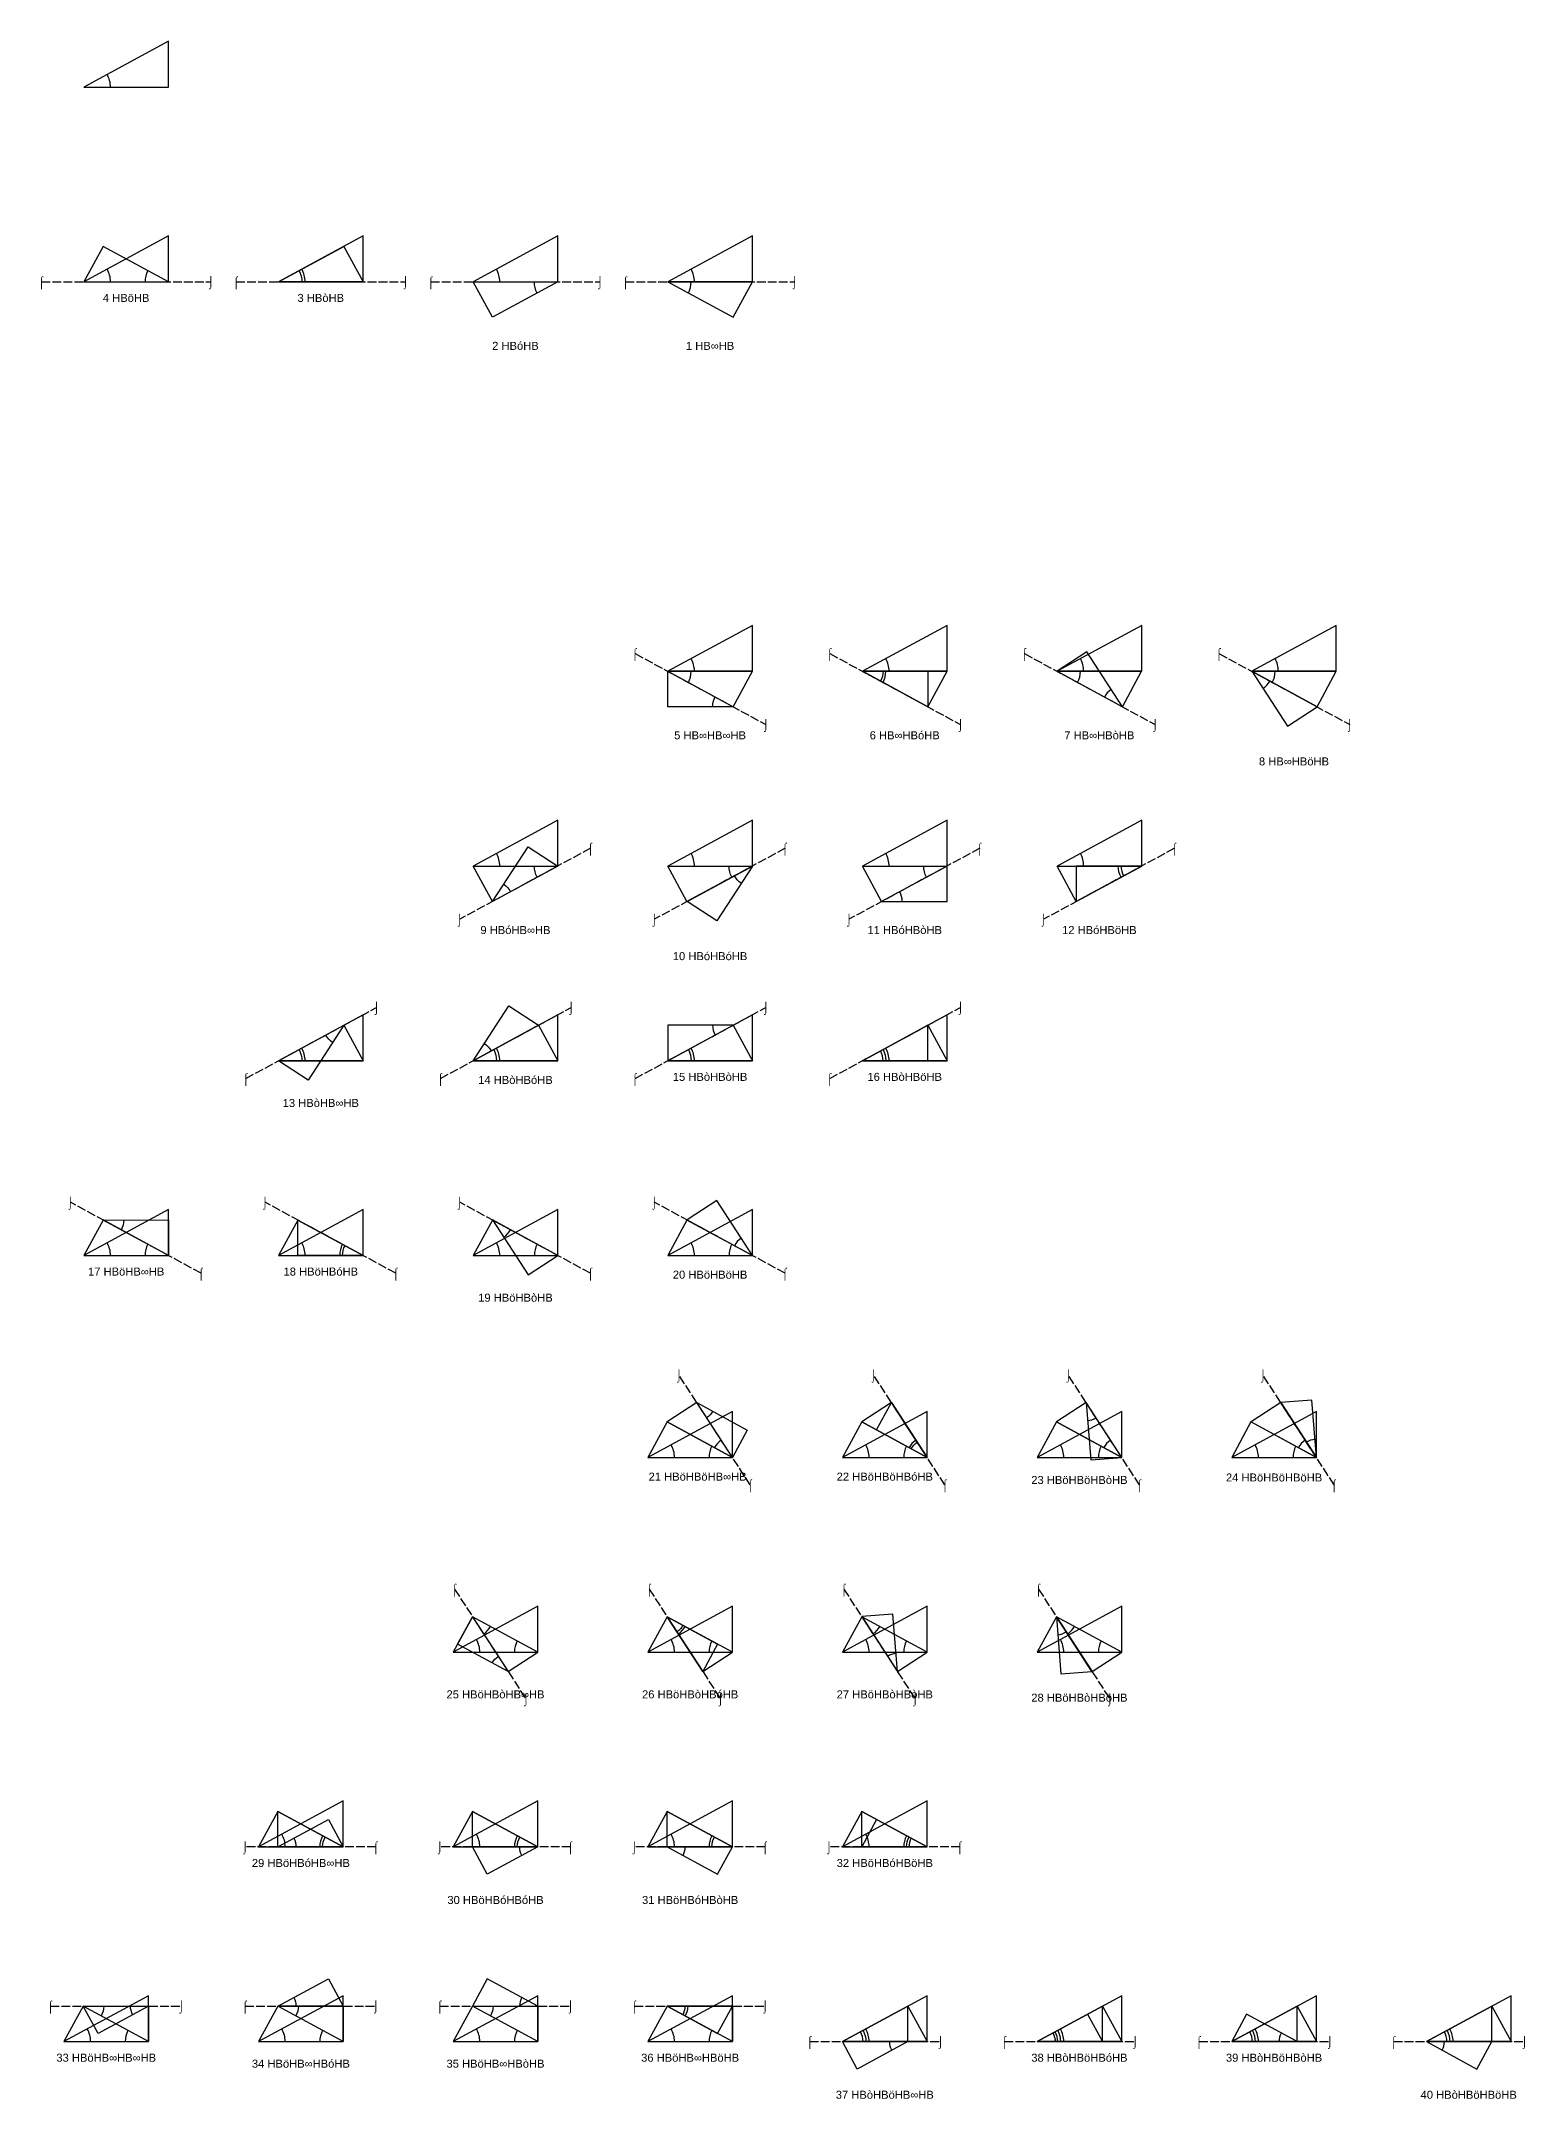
# Model space of a CAD drawing. Header units: millimetres. Extents: x 915202 to 1524453, y -2147646 to 62068.
# Drawn here: x 915521 to 1118663, y -1028189 to -746597 of the extents above; entities that cross this region are included whole.
import ezdxf
from ezdxf.enums import TextEntityAlignment as Align

# ---------------------------------------------------------------- set-up
doc = ezdxf.new("R2010")
doc.units = ezdxf.units.MM
doc.linetypes.add('ACAD_ISO02W100', pattern=[15, 12, -3])
for name, color, linetype in [('BASE', 170, 'Continuous'), ('HYPOTENUSE', 20, 'Continuous'), ('PERPENDICULAR', 90, 'Continuous'), ('Standard', 7, 'Continuous')]:
    doc.layers.add(name, color=color, linetype=linetype)
doc.styles.add('Arial', font='arial_0.ttf')

# ---------------------------------------------------------------- blocks, each defined once
blk = doc.blocks.new('fundamental_block_GT')
at = {"color": 4}
blk.add_arc((0, -2), 277, 359.9799, 28.4254, dxfattribs=at)
at = {"layer": 'BASE'}
blk.add_line((0, 0), (879, -7), dxfattribs=at)
at = {"layer": 'HYPOTENUSE'}
blk.add_line((883, 469), (0, 0), dxfattribs=at)
at = {"layer": 'PERPENDICULAR'}
blk.add_line((879, -7), (883, 469), dxfattribs=at)

msp = doc.modelspace()

# ---------------------------------------------------------------- linework, layer by layer
at = {"color": 4, "linetype": 'ACAD_ISO02W100', "ltscale": 100}
for p, q in [((915575, -779534), (938750, -779534)), ((942224, -779534), (965398, -779534)), ((968872, -779534), (992047, -779534)), ((995521, -779534), (1018696, -779534)), ((996839, -830402), (1014741, -840118)), ((1023488, -830402), (1041390, -840118)), ((1050136, -830402), (1068039, -840118)), ((1076785, -830402), (1094687, -840118)), ((990729, -857051), (972827, -866767)), ((1017377, -857051), (999475, -866767)), ((1044026, -857051), (1026124, -866767)), ((1070675, -857051), (1052773, -866767)), ((943542, -888557), (961444, -878842)), ((970190, -888557), (988093, -878842)), ((996839, -888557), (1014741, -878842)), ((1023488, -888557), (1041390, -878842)), ((937431, -915206), (919529, -905491)), ((964080, -915206), (946178, -905491)), ((990729, -915206), (972827, -905491)), ((1017377, -915206), (999475, -905491)), ((1012612, -944166), (1002856, -929156)), ((1039261, -944166), (1029505, -929156)), ((1065910, -944166), (1056153, -929156)), ((1092558, -944166), (1082802, -929156)), ((972135, -958452), (981891, -973462)), ((998783, -958452), (1008540, -973462)), ((1025432, -958452), (1035188, -973462)), ((1052081, -958452), (1061837, -973462)), ((961352, -993711), (943449, -993711)), ((988000, -993711), (970098, -993711)), ((1014649, -993711), (996747, -993711)), ((1041298, -993711), (1023395, -993711)), ((916801, -1015502), (934703, -1015502)), ((943449, -1015502), (961352, -1015502)), ((970098, -1015502), (988000, -1015502)), ((996747, -1015502), (1014649, -1015502)), ((1020759, -1020359), (1038661, -1020359)), ((1047408, -1020359), (1065310, -1020359)), ((1074056, -1020359), (1091959, -1020359)), ((1100705, -1020359), (1118607, -1020359))]:
    msp.add_line(p, q, dxfattribs=at)

# ---------------------------------------------------------------- block references
for p, xscale, yscale, zscale, rotation in [((932956, -779534), 11.58735412275387, 11.58735412275387, 11.58735412275387, 151.9999999999988), ((948017, -779534), -11.58735412275387, 11.58735412275387, 11.58735412275387, 208.0000000000012), ((986253, -779534), -11.58735412275387, 11.58735412275387, 11.58735412275387, 28.00000000000118), ((1001315, -779534), 11.58735412275387, 11.58735412275387, 11.58735412275387, 331.9999999999989), ((1001315, -832831), 11.58735412275387, 11.58735412275387, 11.58735412275387, 331.9999999999989), ((1027963, -832831), 11.58735412275387, 11.58735412275387, 11.58735412275387, 331.9999999999989), ((1054612, -832831), 11.58735412275387, 11.58735412275387, 11.58735412275387, 331.9999999999989), ((1063563, -837689), 10.18429076373586, 10.18429076373586, 10.18429076373586, 123.5116672382065), ((1081261, -832831), 10.18429076373586, 10.18429076373586, 10.18429076373586, 303.5116672382065), ((1081261, -832831), 11.58735412275387, 11.58735412275387, 11.58735412275387, 331.9999999999989), ((1010266, -837689), -10.18429076373576, 10.18429076373576, 10.18429076373576, 359.5116672382086), ((1027963, -832831), -10.18429076373576, 10.18429076373576, 10.18429076373576, 179.5116672382084), ((986253, -859480), -11.58735412275387, 11.58735412275387, 11.58735412275387, 28.0000000000011), ((1012902, -859480), -11.58735412275387, 11.58735412275387, 11.58735412275387, 28.0000000000011), ((1039551, -859480), -11.58735412275387, 11.58735412275387, 11.58735412275387, 28.0000000000011), ((1066199, -859480), -11.58735412275387, 11.58735412275387, 11.58735412275387, 28.0000000000011), ((977302, -864338), -10.18429076373576, 10.18429076373576, 10.18429076373576, 236.4883327617942), ((1012902, -859480), -10.18429076373576, 10.18429076373576, 10.18429076373576, 56.48833276179424), ((1030599, -864338), 10.18429076373576, 10.18429076373576, 10.18429076373576, 0.4883327617912041), ((1066199, -859480), 10.18429076373586, 10.18429076373586, 10.18429076373586, 180.4883327617911), ((948017, -886129), -11.58735412275387, 11.58735412275387, 11.58735412275387, 208.0000000000012), ((956968, -881271), -10.18429076373576, 10.18429076373576, 10.18429076373576, 56.48833276179424), ((974666, -886129), -10.18429076373576, 10.18429076373576, 10.18429076373576, 236.4883327617942), ((974666, -886129), -11.58735412275387, 11.58735412275387, 11.58735412275387, 208.0000000000012), ((1010266, -881271), 10.18429076373576, 10.18429076373576, 10.18429076373576, 180.4883327617911), ((1001315, -886129), -11.58735412275387, 11.58735412275387, 11.58735412275387, 208.0000000000012), ((1027963, -886129), -11.58735412275387, 11.58735412275387, 11.58735412275387, 208.0000000000012), ((1027963, -886129), 10.18429076373576, 10.18429076373576, 10.18429076373576, 0.4883327617912041), ((977302, -907920), 10.18429076373576, 10.18429076373576, 10.18429076373576, 303.5116672382062), ((1012902, -912777), 10.18429076373576, 10.18429076373576, 10.18429076373576, 123.5116672382061), ((932956, -912777), 11.58735412275387, 11.58735412275387, 11.58735412275387, 151.9999999999988), ((924005, -907920), -10.18429076373576, 10.18429076373576, 10.18429076373576, 179.5116672382084), ((959605, -912777), 11.58735412275387, 11.58735412275387, 11.58735412275387, 151.9999999999988), ((959605, -912777), -10.18429076373576, 10.18429076373576, 10.18429076373576, 359.5116672382086), ((986253, -912777), 11.58735412275387, 11.58735412275387, 11.58735412275387, 151.9999999999988), ((1012902, -912777), 11.58735412275387, 11.58735412275387, 11.58735412275387, 151.9999999999988), ((1010173, -940413), 10.18429076373576, 10.18429076373576, 10.18429076373576, 123.5116672382061), ((1005295, -932908), -8.951118371073784, 8.951118371073786, 8.951118371073788, 151.0233344764095), ((1036822, -940413), 10.18429076373576, 10.18429076373576, 10.18429076373576, 123.5116672382061), ((1036822, -940413), -8.951118371073784, 8.951118371073786, 8.951118371073788, 331.0233344764095), ((1063471, -940413), 10.18429076373576, 10.18429076373576, 10.18429076373576, 123.5116672382061), ((1058593, -932908), 8.95111837107385, 8.95111837107385, 8.95111837107385, 275.0233344764197), ((1090119, -940413), 10.18429076373576, 10.18429076373576, 10.18429076373576, 123.5116672382061), ((1090119, -940413), 8.95111837107385, 8.95111837107385, 8.95111837107385, 95.02333447641966), ((1010173, -940413), 11.58735412275387, 11.58735412275387, 11.58735412275387, 151.9999999999988), ((1036822, -940413), 11.58735412275387, 11.58735412275387, 11.58735412275387, 151.9999999999988), ((1063471, -940413), 11.58735412275387, 11.58735412275387, 11.58735412275387, 151.9999999999988), ((1090119, -940413), 11.58735412275387, 11.58735412275387, 11.58735412275387, 151.9999999999988), ((974574, -962204), 10.18429076373576, 10.18429076373576, 10.18429076373576, 303.5116672382062), ((1001222, -962204), 10.18429076373576, 10.18429076373576, 10.18429076373576, 303.5116672382062), ((1027871, -962204), 10.18429076373576, 10.18429076373576, 10.18429076373576, 303.5116672382062), ((1054520, -962204), 10.18429076373576, 10.18429076373576, 10.18429076373576, 303.5116672382062), ((983525, -967062), 11.58735412275387, 11.58735412275387, 11.58735412275387, 151.9999999999988), ((979452, -969709), -8.951118371073784, 8.951118371073786, 8.951118371073788, 331.0233344764095), ((1010173, -967062), 11.58735412275387, 11.58735412275387, 11.58735412275387, 151.9999999999988), ((1001222, -962204), -8.951118371073784, 8.951118371073786, 8.951118371073788, 151.0233344764095), ((1036822, -967062), 11.58735412275387, 11.58735412275387, 11.58735412275387, 151.9999999999988), ((1032749, -969709), 8.951118371073788, 8.951118371073788, 8.951118371073788, 95.02333447641907), ((1063471, -967062), 11.58735412275387, 11.58735412275387, 11.58735412275387, 151.9999999999988), ((1054520, -962204), 8.95111837107385, 8.95111837107385, 8.95111837107385, 275.0233344764197), ((956876, -993711), 11.58735412275387, 11.58735412275387, 11.58735412275387, 151.9999999999988), ((956876, -993711), -10.18429076373576, 10.18429076373576, 10.18429076373576, 359.5116672382086), ((947925, -993711), -8.951118371073699, 8.951118371073699, 8.951118371073699, 207.9999999999953), ((983525, -993711), 11.58735412275387, 11.58735412275387, 11.58735412275387, 151.9999999999988), ((983525, -993711), -10.18429076373576, 10.18429076373576, 10.18429076373576, 359.5116672382086), ((983525, -993711), -8.951118371073699, 8.951118371073699, 8.951118371073699, 27.99999999999535), ((1010173, -993711), 11.58735412275387, 11.58735412275387, 11.58735412275387, 151.9999999999988), ((1010173, -993711), -10.18429076373576, 10.18429076373576, 10.18429076373576, 359.5116672382086), ((1001222, -993711), 8.951118371073699, 8.951118371073699, 8.951118371073699, 332.0000000000047), ((1036822, -993711), 11.58735412275387, 11.58735412275387, 11.58735412275387, 151.9999999999988), ((1036822, -993711), -10.18429076373576, 10.18429076373576, 10.18429076373576, 359.5116672382086), ((1036822, -993711), 8.951118371073699, 8.951118371073699, 8.951118371073699, 152.0000000000047), ((930227, -1015502), -8.951118371073699, 8.951118371073699, 8.951118371073699, 27.99999999999535), ((947925, -1015502), -8.951118371073699, 8.951118371073699, 8.951118371073699, 207.9999999999953), ((983525, -1015502), 8.951118371073699, 8.951118371073699, 8.951118371073699, 152.0000000000047), ((1001222, -1015502), 8.951118371073699, 8.951118371073699, 8.951118371073699, 332.0000000000047), ((930227, -1020359), 11.58735412275387, 11.58735412275387, 11.58735412275387, 151.9999999999988), ((921276, -1015502), -10.18429076373576, 10.18429076373576, 10.18429076373576, 179.5116672382084), ((956876, -1020359), 11.58735412275387, 11.58735412275387, 11.58735412275387, 151.9999999999988), ((947925, -1015502), -10.18429076373576, 10.18429076373576, 10.18429076373576, 179.5116672382084), ((983525, -1020359), 11.58735412275387, 11.58735412275387, 11.58735412275387, 151.9999999999988), ((974574, -1015502), -10.18429076373576, 10.18429076373576, 10.18429076373576, 179.5116672382084), ((1010173, -1020359), 11.58735412275387, 11.58735412275387, 11.58735412275387, 151.9999999999988), ((1001222, -1015502), -10.18429076373576, 10.18429076373576, 10.18429076373576, 179.5116672382084), ((1025235, -1020359), -11.58735412275387, 11.58735412275387, 11.58735412275387, 208.0000000000012), ((1025235, -1020359), 10.18429076373576, 10.18429076373576, 10.18429076373576, 0.4883327617912042), ((1051883, -1020359), -11.58735412275387, 11.58735412275387, 11.58735412275387, 208.0000000000012), ((1051883, -1020359), 10.18429076373576, 10.18429076373576, 10.18429076373576, 0.4883327617912042), ((1078532, -1020359), -11.58735412275387, 11.58735412275387, 11.58735412275387, 208.0000000000012), ((1078532, -1020359), 10.18429076373576, 10.18429076373576, 10.18429076373576, 0.4883327617912042), ((1105181, -1020359), -11.58735412275387, 11.58735412275387, 11.58735412275387, 208.0000000000012), ((1105181, -1020359), 10.18429076373576, 10.18429076373576, 10.18429076373576, 0.4883327617912042), ((1034186, -1020359), -8.951118371073699, 8.951118371073699, 8.951118371073699, 27.99999999999535), ((1051883, -1020359), -8.951118371073818, 8.951118371073818, 8.951118371073818, 207.9999999999953), ((1087483, -1020359), 8.951118371073818, 8.951118371073818, 8.951118371073818, 152.0000000000047), ((1105181, -1020359), 8.951118371073818, 8.951118371073818, 8.951118371073818, 332.0000000000047)]:
    msp.add_blockref('fundamental_block_GT', p, dxfattribs=dict(xscale=xscale, yscale=yscale, zscale=zscale, rotation=rotation))
at = {"layer": 'Standard', "xscale": 13.18371388650824, "yscale": 13.18371388650824, "zscale": 13.18371388650824, "rotation": 0.4883327617913192}
for p in [(921369, -752885), (921369, -779534), (948017, -779534), (974666, -779534), (1001315, -779534), (1001315, -832831), (1027963, -832831), (1054612, -832831), (1081261, -832831), (974666, -859480), (1001315, -859480), (1027963, -859480), (1054612, -859480), (948017, -886129), (974666, -886129), (1001315, -886129), (1027963, -886129), (921369, -912777), (948017, -912777), (974666, -912777), (1001315, -912777), (998586, -940413), (1025235, -940413), (1051883, -940413), (1078532, -940413), (971937, -967062), (998586, -967062), (1025235, -967062), (1051883, -967062), (945289, -993711), (971937, -993711), (998586, -993711), (1025235, -993711), (918640, -1020359), (945289, -1020359), (971937, -1020359), (998586, -1020359), (1025235, -1020359), (1051883, -1020359), (1078532, -1020359), (1105181, -1020359)]:
    msp.add_blockref('fundamental_block_GT', p, dxfattribs=at)

# ---------------------------------------------------------------- texts
at = {"style": 'Arial'}
for s, height, p in [('⌠', 1095, (915575, -779534)), ('⌡', 1095, (938750, -779534)), ('⌠', 1095, (942224, -779534)), ('⌡', 1095, (965398, -779534)), ('⌠', 1095, (968872, -779534)), ('⌡', 1095, (992047, -779534)), ('⌠', 1095, (995521, -779534)), ('⌡', 1095, (1018696, -779534)), ('4 HBöHB', 1095.2, (927162, -781735)), ('3 HBòHB', 1095.2, (953811, -781735)), ('2 HBóHB', 1095.2, (980460, -788293)), ('1 HB∞HB', 1095.2, (1007108, -788293)), ('⌠', 1095, (996839, -830402)), ('⌠', 1095, (1023488, -830402)), ('⌠', 1095, (1050136, -830402)), ('⌠', 1095, (1076785, -830402)), ('5 HB∞HB∞HB', 1095.2, (1007108, -841590)), ('⌡', 1095, (1014741, -840118)), ('6 HB∞HBóHB', 1095.2, (1033757, -841590)), ('⌡', 1095, (1041390, -840118)), ('7 HB∞HBòHB', 1095.2, (1060406, -841590)), ('⌡', 1095, (1068039, -840118)), ('⌡', 1095, (1094687, -840118)), ('8 HB∞HBöHB', 1095.2, (1087054, -845164)), ('⌠', 1095, (990729, -857051)), ('⌠', 1095, (1017377, -857051)), ('⌠', 1095, (1044026, -857051)), ('⌠', 1095, (1070675, -857051)), ('⌡', 1095, (972827, -866767)), ('⌡', 1095, (999475, -866767)), ('⌡', 1095, (1026124, -866767)), ('⌡', 1095, (1052773, -866767)), ('9 HBóHB∞HB', 1095.2, (980460, -868239)), ('11 HBóHBòHB', 1095.21, (1033757, -868239)), ('12 HBóHBöHB', 1095.21, (1060406, -868239)), ('10 HBóHBóHB', 1095.21, (1007108, -871813)), ('⌡', 1095, (961444, -878842)), ('⌡', 1095, (988093, -878842)), ('⌡', 1095, (1014741, -878842)), ('⌡', 1095, (1041390, -878842)), ('⌠', 1095, (943542, -888557)), ('⌠', 1095, (970190, -888557)), ('14 HBòHBóHB', 1095.21, (980460, -888755)), ('⌠', 1095, (996839, -888557)), ('15 HBòHBòHB', 1095.21, (1007108, -888330)), ('⌠', 1095, (1023488, -888557)), ('16 HBòHBöHB', 1095.21, (1033757, -888330)), ('13 HBòHB∞HB', 1095.21, (953811, -891904)), ('⌡', 1095, (919529, -905491)), ('⌡', 1095, (946178, -905491)), ('⌡', 1095, (972827, -905491)), ('⌡', 1095, (999475, -905491)), ('17 HBöHB∞HB', 1095.21, (927162, -914978)), ('⌠', 1095, (937431, -915206)), ('18 HBöHBóHB', 1095.21, (953811, -914978)), ('⌠', 1095, (964080, -915206)), ('⌠', 1095, (990729, -915206)), ('20 HBöHBöHB', 1095.21, (1007108, -915404)), ('⌠', 1095, (1017377, -915206)), ('19 HBöHBòHB', 1095.21, (980460, -918552)), ('⌡', 1095, (1002856, -929156)), ('⌡', 1095, (1029505, -929156)), ('⌡', 1095, (1056153, -929156)), ('⌡', 1095, (1082802, -929156)), ('21 HBöHBöHB∞HB', 1095.21, (1005398, -943040)), ('22 HBöHBöHBóHB', 1095.21, (1031028, -943040)), ('23 HBöHBöHBòHB', 1095.21, (1057677, -943496)), ('24 HBöHBöHBöHB', 1095.21, (1084326, -943158)), ('⌠', 1095, (1012612, -944166)), ('⌠', 1095, (1039261, -944166)), ('⌠', 1095, (1065910, -944166)), ('⌠', 1095, (1092558, -944166)), ('⌠', 1095, (972135, -958452)), ('⌠', 1095, (998783, -958452)), ('⌠', 1095, (1025432, -958452)), ('⌠', 1095, (1052081, -958452)), ('25 HBöHBòHB∞HB', 1095.21, (977731, -972837)), ('⌡', 1095, (981891, -973462)), ('26 HBöHBòHBóHB', 1095.21, (1004380, -972837)), ('⌡', 1095, (1008540, -973462)), ('27 HBöHBòHBòHB', 1095.21, (1031028, -972837)), ('⌡', 1095, (1035188, -973462)), ('28 HBöHBòHBöHB', 1095.21, (1057677, -973293)), ('⌡', 1095, (1061837, -973462)), ('⌡', 1095, (943449, -993711)), ('⌠', 1095, (961352, -993711)), ('⌡', 1095, (970098, -993711)), ('⌠', 1095, (988000, -993711)), ('⌡', 1095, (996747, -993711)), ('⌠', 1095, (1014649, -993711)), ('⌡', 1095, (1023395, -993711)), ('⌠', 1095, (1041298, -993711)), ('29 HBöHBóHB∞HB', 1095.21, (951082, -995912)), ('32 HBöHBóHBöHB', 1095.21, (1031028, -995912)), ('30 HBöHBóHBóHB', 1095.21, (977731, -1000977)), ('31 HBöHBóHBòHB', 1095.21, (1004380, -1000977)), ('⌠', 1095, (916801, -1015502)), ('⌡', 1095, (934703, -1015502)), ('⌠', 1095, (943449, -1015502)), ('⌡', 1095, (961352, -1015502)), ('⌠', 1095, (970098, -1015502)), ('⌡', 1095, (988000, -1015502)), ('⌠', 1095, (996747, -1015502)), ('⌡', 1095, (1014649, -1015502)), ('33 HBöHB∞HB∞HB', 1095.21, (924434, -1022560)), ('36 HBöHB∞HBöHB', 1095.21, (1004380, -1022560)), ('⌠', 1095, (1020759, -1020359)), ('⌡', 1095, (1038661, -1020359)), ('⌠', 1095, (1047408, -1020359)), ('38 HBòHBöHBóHB', 1095.21, (1057677, -1022560)), ('⌡', 1095, (1065310, -1020359)), ('⌠', 1095, (1074056, -1020359)), ('39 HBòHBöHBòHB', 1095.21, (1084326, -1022560)), ('⌡', 1095, (1091959, -1020359)), ('⌠', 1095, (1100705, -1020359)), ('⌡', 1095, (1118607, -1020359)), ('34 HBöHB∞HBóHB', 1095.21, (951082, -1023373)), ('35 HBöHB∞HBòHB', 1095.21, (977731, -1023373)), ('37 HBòHBöHB∞HB', 1095.21, (1031028, -1027626)), ('40 HBòHBöHBöHB', 1095.21, (1110974, -1027626))]:
    msp.add_text(s, height=height, dxfattribs=at).set_placement(p, align=Align.MIDDLE_CENTER)

doc.saveas('drawing.dxf')
